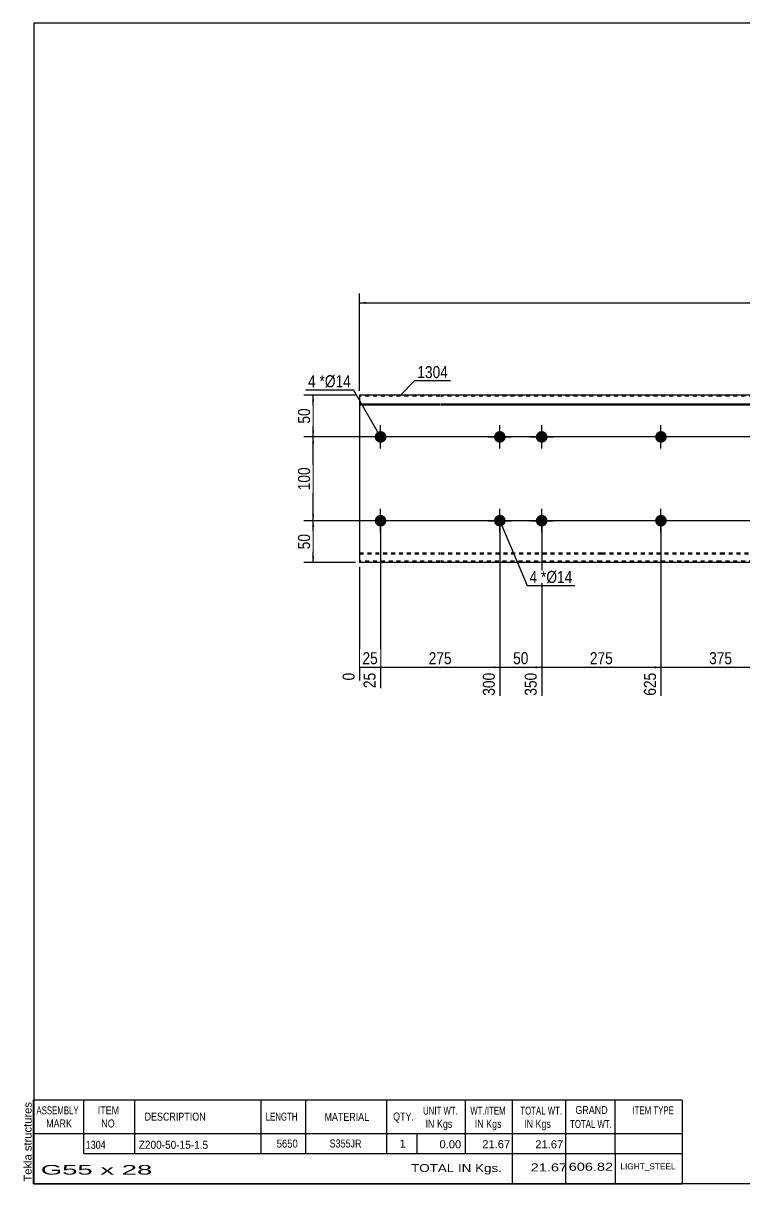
# Model space of a CAD drawing. Header units: millimetres. Extents: x -84 to 318, y -168 to 109.
# Drawn here: x -84.3 to 88.1, y -168.3 to 108.8 of the extents above; entities that cross this region are included whole.
import ezdxf

# ---------------------------------------------------------------- set-up
doc = ezdxf.new("R2010")
doc.units = ezdxf.units.MM
doc.linetypes.add('DXK_LINE_DOT1', pattern=[1.8814, 0.9407, -0.9407])
doc.styles.add('Arial', font='ARIAL.TTF', dxfattribs={"height": 0.2})
doc.styles.add('Arial Narrow', font='ARIALN.TTF', dxfattribs={"height": 0.2})

# ---------------------------------------------------------------- blocks, each defined once
blk = doc.blocks.new('Unknown-629097394-1687')
at = {"color": 5, "linetype": 'Continuous'}
for p, q in [((318.25, 108.75), (-81.75, 108.75)), ((-81.75, 108.75), (-81.75, -168.25)), ((318.25, -168.25), (318.25, 108.75)), ((-81.75, -168.25), (318.25, -168.25))]:
    blk.add_line(p, q, dxfattribs=at)
at = {"color": 174, "linetype": 'Continuous', "style": 'Arial'}
blk.add_text('Tekla structures', height=1.9102, rotation=90, dxfattribs=at).set_placement((-82.25, -167.75))
blk = doc.blocks.new('Bolt-629097394-1207 - 1201')
at = {"linetype": 'Continuous'}
for points in [[(-0.3, 10, -1), (2.5, 10, -1)], [(66.68, 10, -1), (69.48, 10, -1)]]:
    blk.add_hatch(color=3, dxfattribs=at).paths.add_polyline_path(points)
at = {"color": 3, "linetype": 'Continuous'}
for p, q in [((1.1, 7.2), (1.1, 12.8)), ((68.08, 7.2), (68.08, 12.8)), ((3.9, 10), (-1.7, 10)), ((70.88, 10), (65.28, 10))]:
    blk.add_line(p, q, dxfattribs=at)
blk = doc.blocks.new('Part-629097394-1204 - 1201')
at = {"color": 2, "linetype": 'Continuous'}
for p, q in [((-3.9, 20), (-3.9, -20)), ((15.29, 20), (-3.9, 20)), ((53.78, 20), (15.39, 20)), ((82.27, 20), (53.88, 20)), ((110.76, 20), (82.37, 20)), ((139.25, 20), (110.86, 20)), ((167.73, 20), (139.35, 20)), ((206.22, 20), (167.83, 20)), ((235.82, 20), (206.32, 20)), ((235.82, 20), (235.82, -20)), ((-3.9, 17.88), (15.29, 17.88)), ((-3.9, 17.67), (15.29, 17.67)), ((15.39, 17.88), (53.78, 17.88)), ((15.39, 17.67), (53.78, 17.67)), ((53.88, 17.88), (82.27, 17.88)), ((53.88, 17.67), (82.27, 17.67)), ((82.37, 17.88), (110.76, 17.88)), ((82.37, 17.67), (110.76, 17.67)), ((110.86, 17.88), (139.25, 17.88)), ((110.86, 17.67), (139.25, 17.67)), ((139.35, 17.88), (167.73, 17.88)), ((139.35, 17.67), (167.73, 17.67)), ((167.83, 17.88), (206.22, 17.88)), ((167.83, 17.67), (206.22, 17.67)), ((206.32, 17.88), (235.82, 17.88)), ((206.32, 17.67), (235.82, 17.67)), ((15.29, -20), (-3.9, -20)), ((53.78, -20), (15.39, -20)), ((82.27, -20), (53.88, -20)), ((110.76, -20), (82.37, -20)), ((139.25, -20), (110.86, -20)), ((167.73, -20), (139.35, -20)), ((206.22, -20), (167.83, -20)), ((235.82, -20), (206.32, -20))]:
    blk.add_line(p, q, dxfattribs=at)
at = {"color": 7, "linetype": 'DXK_LINE_DOT1'}
for p, q in [((15.29, 19.7), (-3.9, 19.7)), ((53.78, 19.7), (15.39, 19.7)), ((82.27, 19.7), (53.88, 19.7)), ((110.76, 19.7), (82.37, 19.7)), ((139.25, 19.7), (110.86, 19.7)), ((167.73, 19.7), (139.35, 19.7)), ((206.22, 19.7), (167.83, 19.7)), ((235.82, 19.7), (206.32, 19.7)), ((-3.9, -17.67), (15.29, -17.67)), ((-3.9, -17.88), (15.29, -17.88)), ((15.39, -17.67), (53.78, -17.67)), ((15.39, -17.88), (53.78, -17.88)), ((53.88, -17.67), (82.27, -17.67)), ((53.88, -17.88), (82.27, -17.88)), ((82.37, -17.67), (110.76, -17.67)), ((82.37, -17.88), (110.76, -17.88)), ((110.86, -17.67), (139.25, -17.67)), ((110.86, -17.88), (139.25, -17.88)), ((139.35, -17.67), (167.73, -17.67)), ((139.35, -17.88), (167.73, -17.88)), ((167.83, -17.67), (206.22, -17.67)), ((167.83, -17.88), (206.22, -17.88)), ((206.32, -17.67), (235.82, -17.67)), ((206.32, -17.88), (235.82, -17.88)), ((15.29, -19.7), (-3.9, -19.7)), ((53.78, -19.7), (15.39, -19.7)), ((82.27, -19.7), (53.88, -19.7)), ((110.76, -19.7), (82.37, -19.7)), ((139.25, -19.7), (110.86, -19.7)), ((167.73, -19.7), (139.35, -19.7)), ((206.22, -19.7), (167.83, -19.7)), ((235.82, -19.7), (206.32, -19.7))]:
    blk.add_line(p, q, dxfattribs=at)
blk = doc.blocks.new('Bolt-629097394-1205 - 1201')
at = {"linetype": 'Continuous'}
for points in [[(28.19, 10, -1), (30.99, 10, -1)], [(38.19, 10, -1), (40.99, 10, -1)], [(28.19, -10, -1), (30.99, -10, -1)], [(38.19, -10, -1), (40.99, -10, -1)]]:
    blk.add_hatch(color=3, dxfattribs=at).paths.add_polyline_path(points)
at = {"color": 3, "linetype": 'Continuous'}
for p, q in [((29.59, 7.2), (29.59, 12.8)), ((39.59, 7.2), (39.59, 12.8)), ((26.79, 10), (32.39, 10)), ((36.79, 10), (42.39, 10)), ((29.59, -12.8), (29.59, -7.2)), ((39.59, -12.8), (39.59, -7.2)), ((26.79, -10), (32.39, -10)), ((36.79, -10), (42.39, -10))]:
    blk.add_line(p, q, dxfattribs=at)
blk = doc.blocks.new('Bolt-629097394-1208 - 1201')
at = {"linetype": 'Continuous'}
for points in [[(-0.3, -10, -1), (2.5, -10, -1)], [(66.68, -10, -1), (69.48, -10, -1)]]:
    blk.add_hatch(color=3, dxfattribs=at).paths.add_polyline_path(points)
at = {"color": 3, "linetype": 'Continuous'}
for p, q in [((1.1, -12.8), (1.1, -7.2)), ((68.08, -12.8), (68.08, -7.2)), ((3.9, -10), (-1.7, -10)), ((70.88, -10), (65.28, -10))]:
    blk.add_line(p, q, dxfattribs=at)
blk = doc.blocks.new('StraightDimension-629097394-1327 - 1201')
at = {"linetype": 'Continuous'}
for points in [[(-2.4, 41.75), (-3.9, 42), (-2.4, 42.25)], [(234.32, 42.25), (235.82, 42), (234.32, 41.75)]]:
    blk.add_hatch(color=7, dxfattribs=at).paths.add_polyline_path(points)
at = {"color": 7, "linetype": 'Continuous'}
for p, q in [((-3.9, 21), (-3.9, 44.25)), ((-3.9, 42), (235.82, 42)), ((235.82, 21), (235.82, 44.25))]:
    blk.add_line(p, q, dxfattribs=at)
at = {"color": 0}
blk.add_wipeout([(120.22, 42.15), (120.22, 46.35), (111.7, 46.35), (111.7, 42.15)], dxfattribs=at)
at = {"color": 3, "style": 'Arial Narrow'}
blk.add_text('5650', height=2.863, dxfattribs=at).set_placement((112.3, 42.75))
blk = doc.blocks.new('StraightDimension-629097394-1248 - 1201')
at = {"linetype": 'Continuous'}
blk.add_hatch(color=7, dxfattribs=at).paths.add_polyline_path([(95.06, -44.75), (96.56, -45), (95.06, -45.25)])
at = {"color": 7, "linetype": 'Continuous'}
for p, q in [((96.56, 9), (96.56, -53.61)), ((68.08, -11), (68.08, -51.78)), ((68.08, -45), (96.56, -45))]:
    blk.add_line(p, q, dxfattribs=at)
at = {"color": 0}
blk.add_wipeout([(85.66, -44.85), (85.66, -40.65), (78.98, -40.65), (78.98, -44.85)], dxfattribs=at)
at = {"color": 0, "linetype": 'Continuous'}
blk.add_wipeout([(95.96, -45.7), (91.76, -45.7), (91.76, -54.21), (95.96, -54.21)], dxfattribs=at)
at = {"color": 3, "style": 'Arial Narrow'}
blk.add_text('375', height=2.863, dxfattribs=at).set_placement((79.58, -44.25))
at = {"color": 3, "linetype": 'Continuous', "style": 'Arial Narrow'}
blk.add_text('1000', height=2.863, rotation=90.0002, dxfattribs=at).set_placement((95.36, -53.61))
blk = doc.blocks.new('StraightDimension-629097394-1249 - 1201')
at = {"linetype": 'Continuous'}
blk.add_hatch(color=7, dxfattribs=at).paths.add_polyline_path([(66.58, -44.75), (68.08, -45), (66.58, -45.25)])
at = {"color": 7, "linetype": 'Continuous'}
for p, q in [((39.59, -11), (39.59, -51.78)), ((68.08, -11), (68.08, -51.78)), ((39.59, -45), (68.08, -45))]:
    blk.add_line(p, q, dxfattribs=at)
at = {"color": 0}
blk.add_wipeout([(57.17, -44.85), (57.17, -40.65), (50.49, -40.65), (50.49, -44.85)], dxfattribs=at)
at = {"color": 0, "linetype": 'Continuous'}
blk.add_wipeout([(67.48, -45.7), (63.28, -45.7), (63.28, -52.38), (67.48, -52.38)], dxfattribs=at)
at = {"color": 3, "style": 'Arial Narrow'}
blk.add_text('275', height=2.863, dxfattribs=at).set_placement((51.09, -44.25))
at = {"color": 3, "linetype": 'Continuous', "style": 'Arial Narrow'}
blk.add_text('625', height=2.863, rotation=90.0002, dxfattribs=at).set_placement((66.88, -51.78))
blk = doc.blocks.new('StraightDimension-629097394-1250 - 1201')
at = {"linetype": 'Continuous'}
blk.add_hatch(color=7, dxfattribs=at).paths.add_polyline_path([(38.09, -44.75), (39.59, -45), (38.09, -45.25)])
at = {"color": 7, "linetype": 'Continuous'}
for p, q in [((29.59, -11), (29.59, -51.78)), ((39.59, -11), (39.59, -51.78)), ((29.59, -45), (39.59, -45))]:
    blk.add_line(p, q, dxfattribs=at)
at = {"color": 0}
blk.add_wipeout([(37.02, -44.85), (37.02, -40.65), (32.16, -40.65), (32.16, -44.85)], dxfattribs=at)
at = {"color": 3, "style": 'Arial Narrow'}
blk.add_text('50', height=2.863, dxfattribs=at).set_placement((32.76, -44.25))
at = {"color": 0, "linetype": 'Continuous'}
blk.add_wipeout([(38.99, -45.7), (34.79, -45.7), (34.79, -52.38), (38.99, -52.38)], dxfattribs=at)
at = {"color": 3, "linetype": 'Continuous', "style": 'Arial Narrow'}
blk.add_text('350', height=2.863, rotation=90.0002, dxfattribs=at).set_placement((38.39, -51.78))
blk = doc.blocks.new('StraightDimension-629097394-1251 - 1201')
at = {"linetype": 'Continuous'}
blk.add_hatch(color=7, dxfattribs=at).paths.add_polyline_path([(28.09, -44.75), (29.59, -45), (28.09, -45.25)])
at = {"color": 7, "linetype": 'Continuous'}
for p, q in [((1.1, -11), (1.1, -49.96)), ((29.59, -11), (29.59, -51.78)), ((1.1, -45), (29.59, -45))]:
    blk.add_line(p, q, dxfattribs=at)
at = {"color": 0}
blk.add_wipeout([(18.69, -44.85), (18.69, -40.65), (12, -40.65), (12, -44.85)], dxfattribs=at)
at = {"color": 0, "linetype": 'Continuous'}
blk.add_wipeout([(28.99, -45.7), (24.79, -45.7), (24.79, -52.38), (28.99, -52.38)], dxfattribs=at)
at = {"color": 3, "style": 'Arial Narrow'}
blk.add_text('275', height=2.863, dxfattribs=at).set_placement((12.6, -44.25))
at = {"color": 3, "linetype": 'Continuous', "style": 'Arial Narrow'}
blk.add_text('300', height=2.863, rotation=90.0002, dxfattribs=at).set_placement((28.39, -51.78))
blk = doc.blocks.new('StraightDimension-629097394-1252 - 1201')
at = {"linetype": 'Continuous'}
blk.add_hatch(color=7, dxfattribs=at).paths.add_polyline_path([(-0.4, -44.75), (1.1, -45), (-0.4, -45.25)])
at = {"color": 7, "linetype": 'Continuous'}
for p, q in [((1.1, -11), (1.1, -49.96)), ((-3.9, -21), (-3.9, -48.13)), ((-3.9, -45), (1.1, -45))]:
    blk.add_line(p, q, dxfattribs=at)
at = {"color": 0}
blk.add_wipeout([(1.03, -44.85), (1.03, -40.65), (-3.83, -40.65), (-3.83, -44.85)], dxfattribs=at)
at = {"color": 3, "style": 'Arial Narrow'}
blk.add_text('25', height=2.863, dxfattribs=at).set_placement((-3.23, -44.25))
at = {"color": 0, "linetype": 'Continuous'}
blk.add_wipeout([(0.5, -45.7), (-3.7, -45.7), (-3.7, -50.56), (0.5, -50.56)], dxfattribs=at)
at = {"color": 3, "linetype": 'Continuous', "style": 'Arial Narrow'}
blk.add_text('25', height=2.863, rotation=90.0002, dxfattribs=at).set_placement((-0.1, -49.96))
at = {"color": 0, "linetype": 'Continuous'}
blk.add_wipeout([(-4.5, -45.7), (-8.7, -45.7), (-8.7, -48.73), (-4.5, -48.73)], dxfattribs=at)
at = {"color": 3, "linetype": 'Continuous', "style": 'Arial Narrow'}
blk.add_text('0', height=2.86, rotation=90.0002, dxfattribs=at).set_placement((-5.1, -48.13))
blk = doc.blocks.new('StraightDimension-629097394-1299 - 1201')
at = {"linetype": 'Continuous'}
for points in [[(-15.25, 18.5), (-15, 20), (-14.75, 18.5)], [(-14.75, 11.5), (-15, 10), (-15.25, 11.5)]]:
    blk.add_hatch(color=7, dxfattribs=at).paths.add_polyline_path(points)
at = {"color": 7, "linetype": 'Continuous'}
for p, q in [((-4.9, 20), (-17.25, 20)), ((-15, 10), (-15, 20)), ((152.54, 10), (-17.25, 10))]:
    blk.add_line(p, q, dxfattribs=at)
at = {"color": 0}
blk.add_wipeout([(-15.15, 17.43), (-19.35, 17.43), (-19.35, 12.57), (-15.15, 12.57)], dxfattribs=at)
at = {"color": 3, "style": 'Arial Narrow'}
blk.add_text('50', height=2.863, rotation=90.0002, dxfattribs=at).set_placement((-15.75, 13.17))
blk = doc.blocks.new('StraightDimension-629097394-1300 - 1201')
at = {"linetype": 'Continuous'}
for points in [[(-15.25, 8.5), (-15, 10), (-14.75, 8.5)], [(-14.75, -8.5), (-15, -10), (-15.25, -8.5)]]:
    blk.add_hatch(color=7, dxfattribs=at).paths.add_polyline_path(points)
at = {"color": 7, "linetype": 'Continuous'}
for p, q in [((152.54, 10), (-17.25, 10)), ((-15, -10), (-15, 10)), ((152.54, -10), (-17.25, -10))]:
    blk.add_line(p, q, dxfattribs=at)
at = {"color": 0}
blk.add_wipeout([(-15.15, 3.34), (-19.35, 3.34), (-19.35, -3.34), (-15.15, -3.34)], dxfattribs=at)
at = {"color": 3, "style": 'Arial Narrow'}
blk.add_text('100', height=2.863, rotation=90.0002, dxfattribs=at).set_placement((-15.75, -2.74))
blk = doc.blocks.new('StraightDimension-629097394-1301 - 1201')
at = {"linetype": 'Continuous'}
for points in [[(-15.25, -11.5), (-15, -10), (-14.75, -11.5)], [(-14.75, -18.5), (-15, -20), (-15.25, -18.5)]]:
    blk.add_hatch(color=7, dxfattribs=at).paths.add_polyline_path(points)
at = {"color": 7, "linetype": 'Continuous'}
for p, q in [((152.54, -10), (-17.25, -10)), ((-15, -20), (-15, -10)), ((-4.9, -20), (-17.25, -20))]:
    blk.add_line(p, q, dxfattribs=at)
at = {"color": 0}
blk.add_wipeout([(-15.15, -12.57), (-19.35, -12.57), (-19.35, -17.43), (-15.15, -17.43)], dxfattribs=at)
at = {"color": 3, "style": 'Arial Narrow'}
blk.add_text('50', height=2.863, rotation=90.0002, dxfattribs=at).set_placement((-15.75, -16.83))
blk = doc.blocks.new('CBS_BOM-629097394-1719')
at = {"color": 7, "linetype": 'Continuous'}
for p, q in [((-81.78, -156.28), (-81.78, -148.28)), ((-81.78, -148.28), (73.14, -148.28)), ((-69.78, -156.28), (-69.78, -148.28)), ((-57.59, -156.28), (-57.59, -148.28)), ((-27.43, -156.28), (-27.43, -148.28)), ((-16.75, -156.28), (-16.75, -148.28)), ((2.57, -156.28), (2.57, -148.28)), ((21.37, -156.28), (21.37, -148.28)), ((32.58, -156.28), (32.58, -148.28)), ((45.37, -156.28), (45.37, -148.28)), ((57.12, -156.28), (57.12, -148.28)), ((73.14, -148.29), (73.14, -156.27)), ((-81.78, -156.28), (73.14, -156.28)), ((-81.78, -161.08), (-81.78, -156.28)), ((-69.78, -161.08), (-69.78, -156.28)), ((-57.59, -161.08), (-57.59, -156.28)), ((-27.43, -161.08), (-27.43, -156.28)), ((-16.75, -161.08), (-16.75, -156.28)), ((2.57, -161.08), (2.57, -156.28)), ((9.83, -161.08), (9.83, -156.28)), ((21.37, -161.08), (21.37, -156.28)), ((32.58, -161.08), (32.58, -156.28)), ((45.37, -161.08), (45.37, -156.28)), ((57.14, -161.08), (57.14, -156.28)), ((73.14, -156.28), (73.14, -161.08)), ((-81.78, -168.28), (-81.78, -161.1)), ((-69.78, -161.08), (73.14, -161.08)), ((32.58, -168.28), (32.58, -161.1)), ((45.37, -168.28), (45.37, -161.1)), ((57.18, -168.28), (57.18, -161.1)), ((73.14, -161.08), (73.14, -168.28)), ((-81.78, -168.28), (73.14, -168.28))]:
    blk.add_line(p, q, dxfattribs=at)
at = {"color": 3, "linetype": 'Continuous', "style": 'Arial'}
for s, height, width, p in [('ASSEMBLY', 1.91, 0.7, (-81.1, -151.71)), ('ITEM', 1.91, 0.8, (-66.45, -151.71)), ('DESCRIPTION', 1.9102, 0.8, (-55.27, -153.21)), ('LENGTH', 1.91, 0.7, (-26.32, -153.21)), ('MATERIAL', 1.91, 0.8, (-12.3, -153.26)), ('QTY.', 1.91, 0.8, (4.09, -153.18)), ('UNIT WT.', 1.91, 0.7, (11.26, -151.78)), ('WT./ITEM', 1.91, 0.7, (22.55, -151.78)), ('TOTAL WT.', 1.91, 0.7, (34.49, -151.78)), ('GRAND', 1.91, 0.8, (47.64, -151.62)), ('ITEM TYPE', 1.91, 0.7, (61.28, -151.7)), ('MARK', 1.91, 0.8, (-78.78, -154.84)), ('NO.', 1.91, 0.8, (-65.6, -154.84)), ('IN Kgs', 1.91, 0.8, (11.84, -154.92)), ('IN Kgs', 1.91, 0.8, (23.59, -154.92)), ('IN Kgs', 1.91, 0.8, (35.38, -154.92)), ('TOTAL WT.', 1.91, 0.7, (46.38, -154.96))]:
    blk.add_text(s, height=height, dxfattribs=dict(at, width=width)).set_placement(p)
at = {"color": 7, "linetype": 'Continuous', "style": 'Arial'}
for s, height, width, p in [('5650', 1.91, 0.85, (-23.71, -159.65)), ('S355JR', 1.91, 0.8, (-11.06, -159.62)), ('1304', 1.91, 0.8, (-69.32, -159.93)), ('Z200-50-15-1.5', 1.9102, 0.9, (-56.65, -159.93))]:
    blk.add_text(s, height=height, dxfattribs=dict(at, width=width)).set_placement(p)
for s, p in [('1', (5.66, -159.62)), ('0.00', (15.17, -159.81)), ('21.67', (25.39, -159.78)), ('21.67', (38.06, -159.81))]:
    blk.add_text(s, height=1.91, dxfattribs=at).set_placement(p)
at = {"color": 6, "linetype": 'Continuous', "style": 'Arial'}
for s, height, width, p in [('21.67', 1.91, 1.3, (36.97, -165.33)), ('606.82', 1.91, 1.3, (46.04, -165.17)), ('G55 x 28', 2.292, 2.05, (-80.06, -166.09)), ('TOTAL IN Kgs.', 1.9102, 1.2, (8.38, -165.48))]:
    blk.add_text(s, height=height, dxfattribs=dict(at, width=width)).set_placement(p)
blk.add_text('LIGHT_STEEL', height=1.4135, dxfattribs=at).set_placement((58.39, -164.83))
blk = doc.blocks.new('MarkSet-629097394-1341 - 1201')
at = {"color": 0}
blk.add_wipeout([(-14.39, 21.86), (-14.39, 24.86), (-16.22, 24.86), (-16.22, 21.86)], dxfattribs=at)
blk.add_wipeout([(-14.39, 21.86), (-14.39, 24.86), (-16.22, 24.86), (-16.22, 21.86)], dxfattribs=at)
blk.add_wipeout([(-12.21, 21.86), (-12.21, 24.86), (-13.49, 24.86), (-13.49, 21.86)], dxfattribs=at)
blk.add_wipeout([(-12.21, 21.86), (-12.21, 24.86), (-13.49, 24.86), (-13.49, 21.86)], dxfattribs=at)
at = {"color": 3, "style": 'Arial Narrow'}
blk.add_text('4', height=2.86, dxfattribs=at).set_placement((-16.22, 21.86))
at = {"color": 0}
blk.add_wipeout([(-6, 21.86), (-6, 24.86), (-12.21, 24.86), (-12.21, 21.86)], dxfattribs=at)
blk.add_wipeout([(-6, 21.86), (-6, 24.86), (-12.21, 24.86), (-12.21, 21.86)], dxfattribs=at)
at = {"color": 7, "linetype": 'Continuous'}
for p in [(-16.82, 21.26), (1.1, 10)]:
    blk.add_line(p, (-5.4, 21.26), dxfattribs=at)
at = {"color": 3, "style": 'Arial Narrow'}
for s, height, p in [('*', 2.86, (-13.49, 21.86)), ('Ø14', 2.863, (-12.21, 21.86))]:
    blk.add_text(s, height=height, dxfattribs=at).set_placement(p)
blk = doc.blocks.new('Mark-629097394-1330 - 1201')
at = {"color": 0}
blk.add_wipeout([(17.19, 24.04), (17.19, 27.04), (9.88, 27.04), (9.88, 24.04)], dxfattribs=at)
blk.add_wipeout([(17.19, 24.04), (17.19, 27.04), (9.88, 27.04), (9.88, 24.04)], dxfattribs=at)
at = {"color": 7, "linetype": 'Continuous'}
for p, q in [((5.75, 19.9), (9.28, 23.44)), ((9.28, 23.44), (17.79, 23.44))]:
    blk.add_line(p, q, dxfattribs=at)
at = {"color": 3, "style": 'Arial Narrow'}
blk.add_text('1304', height=2.863, dxfattribs=at).set_placement((9.88, 24.04))
blk = doc.blocks.new('Mark-629097394-1349 - 1201')
at = {"color": 0}
blk.add_wipeout([(38.52, -24.86), (38.52, -21.86), (36.69, -21.86), (36.69, -24.86)], dxfattribs=at)
blk.add_wipeout([(38.52, -24.86), (38.52, -21.86), (36.69, -21.86), (36.69, -24.86)], dxfattribs=at)
at = {"color": 7, "linetype": 'Continuous'}
blk.add_line((29.59, -10), (36.09, -25.46), dxfattribs=at)
at = {"color": 0}
blk.add_wipeout([(40.69, -24.86), (40.69, -21.86), (39.42, -21.86), (39.42, -24.86)], dxfattribs=at)
blk.add_wipeout([(40.69, -24.86), (40.69, -21.86), (39.42, -21.86), (39.42, -24.86)], dxfattribs=at)
at = {"color": 3, "style": 'Arial Narrow'}
blk.add_text('4', height=2.86, dxfattribs=at).set_placement((36.69, -24.86))
at = {"color": 0}
blk.add_wipeout([(46.91, -24.86), (46.91, -21.86), (40.69, -21.86), (40.69, -24.86)], dxfattribs=at)
blk.add_wipeout([(46.91, -24.86), (46.91, -21.86), (40.69, -21.86), (40.69, -24.86)], dxfattribs=at)
at = {"color": 7, "linetype": 'Continuous'}
blk.add_line((36.09, -25.46), (47.51, -25.46), dxfattribs=at)
at = {"color": 3, "style": 'Arial Narrow'}
for s, height, p in [('*', 2.86, (39.42, -24.86)), ('Ø14', 2.863, (40.69, -24.86))]:
    blk.add_text(s, height=height, dxfattribs=at).set_placement(p)

msp = doc.modelspace()

# ---------------------------------------------------------------- block references
for name in ['Unknown-629097394-1687', 'Part-629097394-1204 - 1201', 'Bolt-629097394-1207 - 1201', 'Bolt-629097394-1205 - 1201', 'Bolt-629097394-1208 - 1201', 'CBS_BOM-629097394-1719']:
    msp.add_blockref(name, (0, 0))

# ---------------------------------------------------------------- next in the draw order: block references
for name in ['StraightDimension-629097394-1327 - 1201', 'StraightDimension-629097394-1248 - 1201']:
    msp.add_blockref(name, (0, 0))

# ---------------------------------------------------------------- next in the draw order: block references
for name in ['StraightDimension-629097394-1299 - 1201', 'StraightDimension-629097394-1249 - 1201']:
    msp.add_blockref(name, (0, 0))

# ---------------------------------------------------------------- next in the draw order: block references
for name in ['Mark-629097394-1330 - 1201', 'StraightDimension-629097394-1250 - 1201']:
    msp.add_blockref(name, (0, 0))

# ---------------------------------------------------------------- next in the draw order: block references
msp.add_blockref('StraightDimension-629097394-1251 - 1201', (0, 0))

# ---------------------------------------------------------------- next in the draw order: block references
msp.add_blockref('StraightDimension-629097394-1252 - 1201', (0, 0))

# ---------------------------------------------------------------- next in the draw order: block references
msp.add_blockref('StraightDimension-629097394-1300 - 1201', (0, 0))

# ---------------------------------------------------------------- next in the draw order: block references
for name in ['MarkSet-629097394-1341 - 1201', 'StraightDimension-629097394-1301 - 1201']:
    msp.add_blockref(name, (0, 0))

# ---------------------------------------------------------------- next in the draw order: block references
msp.add_blockref('Mark-629097394-1349 - 1201', (0, 0))

doc.saveas('drawing.dxf')
